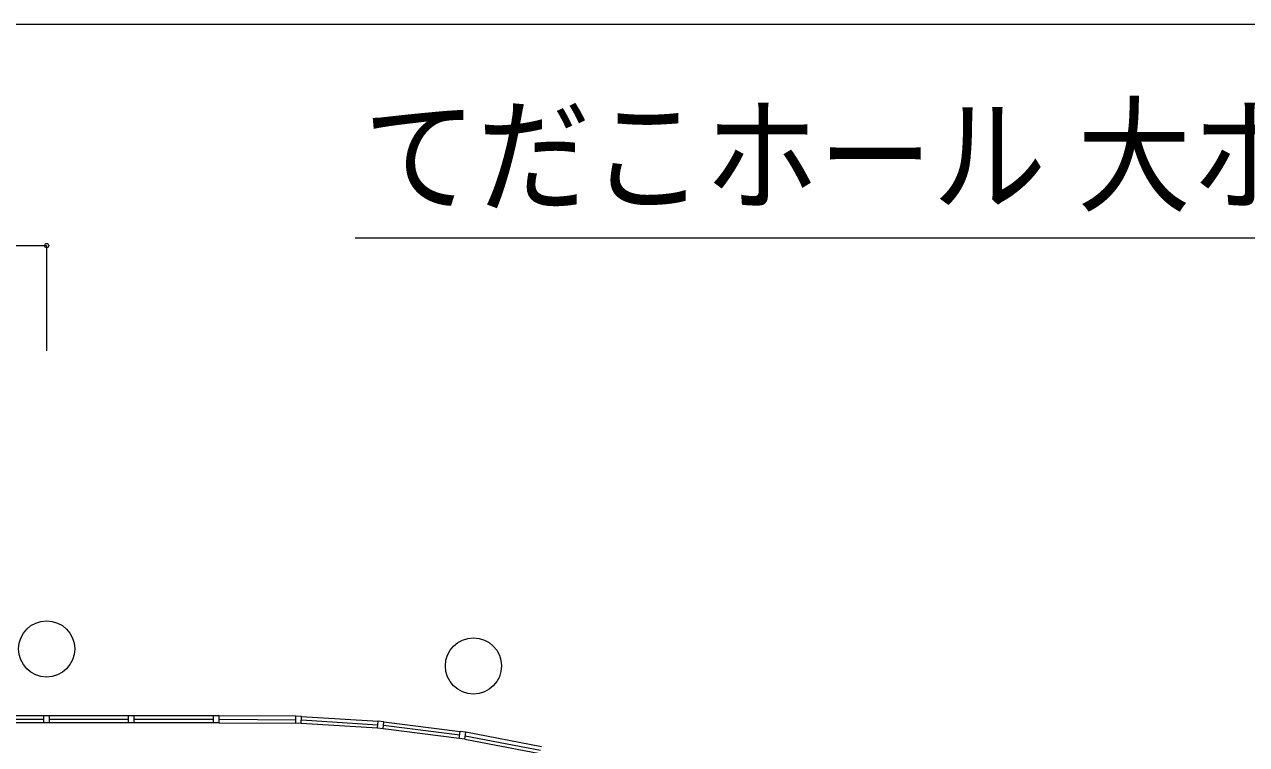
# Model space of a CAD drawing. Units: millimetres, scale not verified. Extents: x -46320 to 37680, y -29109 to 29691.
# Drawn here: x -623 to 16769, y 19445 to 29691 of the extents above; entities that cross this region are included whole.
import ezdxf
from ezdxf.enums import TextEntityAlignment as Align

# ---------------------------------------------------------------- set-up
doc = ezdxf.new("R2010")
doc.units = ezdxf.units.MM
doc.header["$LTSCALE"] = 300
doc.linetypes.add('CHAIN1', pattern=[8, 5, -1, 1, -1])
for name, color, linetype, lineweight in [('1-0_121', 7, 'Continuous', 9), ('1-1_122', 4, 'Continuous', 9), ('F-0', 7, 'Continuous', 9)]:
    doc.layers.add(name, color=color, linetype=linetype, lineweight=lineweight)
doc.styles.add('HG創英角ｺﾞｼｯｸUB', font='')
doc.styles.get('HG創英角ｺﾞｼｯｸUB').set_extended_font_data('HG創英角ｺﾞｼｯｸUB')

msp = doc.modelspace()

# ---------------------------------------------------------------- linework, layer by layer
at = {"layer": '1-0_121'}
for p, q in [((2146.9, 19855.4), (-2307, 19855.4)), ((-347, 19755.4), (-347, 19855.4)), ((-267, 19755.4), (-267, 19855.4)), ((860, 19755.4), (860, 19855.4)), ((940, 19755.4), (940, 19855.4)), ((2066.9, 19755.4), (2066.9, 19855.4)), ((3240.4, 19847.5), (2146.9, 19855.4)), ((2146.9, 19755.4), (2146.9, 19855.4)), ((3320.4, 19845), (3240.4, 19847.5)), ((3317.2, 19745), (3320.4, 19845)), ((3320.4, 19845), (4413, 19776.2)), ((2146.9, 19755.4), (-2307, 19755.4)), ((-1467, 19805.4), (-347, 19805.4)), ((-267, 19805.4), (860, 19805.4)), ((940, 19805.4), (2066.9, 19805.4)), ((2146.9, 19805.4), (3238.8, 19797.5)), ((2146.9, 19755.4), (3237.3, 19747.5)), ((4403.6, 19676.7), (3317.2, 19745)), ((3318.8, 19795), (4408.3, 19726.4)), ((4492.7, 19768.7), (4413, 19776.2)), ((4483.3, 19669.1), (4492.7, 19768.7)), ((5563.2, 19532.7), (4483.3, 19669.1)), ((4488, 19718.9), (5571, 19582.1)), ((4492.7, 19768.7), (5578.8, 19631.5)), ((5657.8, 19619), (5578.8, 19631.5)), ((5642.2, 19520.2), (5657.8, 19619)), ((5642.2, 19520.2), (6711.4, 19316.2)), ((5650, 19569.6), (6722.4, 19365)), ((6733.3, 19413.8), (5657.8, 19619))]:
    msp.add_line(p, q, dxfattribs=at)
for points in [[(3317.2, 19745), (3237.3, 19747.5), (3240.4, 19847.5)], [(4483.3, 19669.1), (4403.6, 19676.7), (4413, 19776.2)], [(5642.2, 19520.2), (5563.2, 19532.7), (5578.8, 19631.5)]]:
    msp.add_lwpolyline(points, dxfattribs=at)
for centre in [(-307, 20805.4), (5767, 20563.5)]:
    msp.add_circle(centre, 400, dxfattribs=at)
at = {"layer": '1-1_122', "linetype": 'CHAIN1'}
msp.add_line((-307.4, 26545.4), (-307.4, 24870.1), dxfattribs=at)
at = {"layer": '1-1_122'}
msp.add_lwpolyline([(-36396.5, 26545.4), (-30707.4, 26545.4), (-25007.4, 26545.4), (-19307.4, 26545.4), (-12307.4, 26545.4), (-6307.4, 26545.4), (-307.4, 26545.4)], dxfattribs=at)
msp.add_circle((-307.4, 26545.4), 30, dxfattribs=at)
at = {"layer": 'F-0'}
msp.add_line((4081.7, 26655.5), (37224.9, 26655.5), dxfattribs=at)
msp.add_lwpolyline([(37680.5, 29690.8), (-46319.5, 29690.8), (-46319.5, -29109.2)], dxfattribs=at)

# ---------------------------------------------------------------- texts
at = {"layer": 'F-0', "style": 'HG創英角ｺﾞｼｯｸUB', "width": 0.9}
msp.add_text('てだこホール 大ホール', height=1320, dxfattribs=at).set_placement((4195.3, 26769.4), align=Align.BOTTOM_LEFT)

doc.saveas('drawing.dxf')
